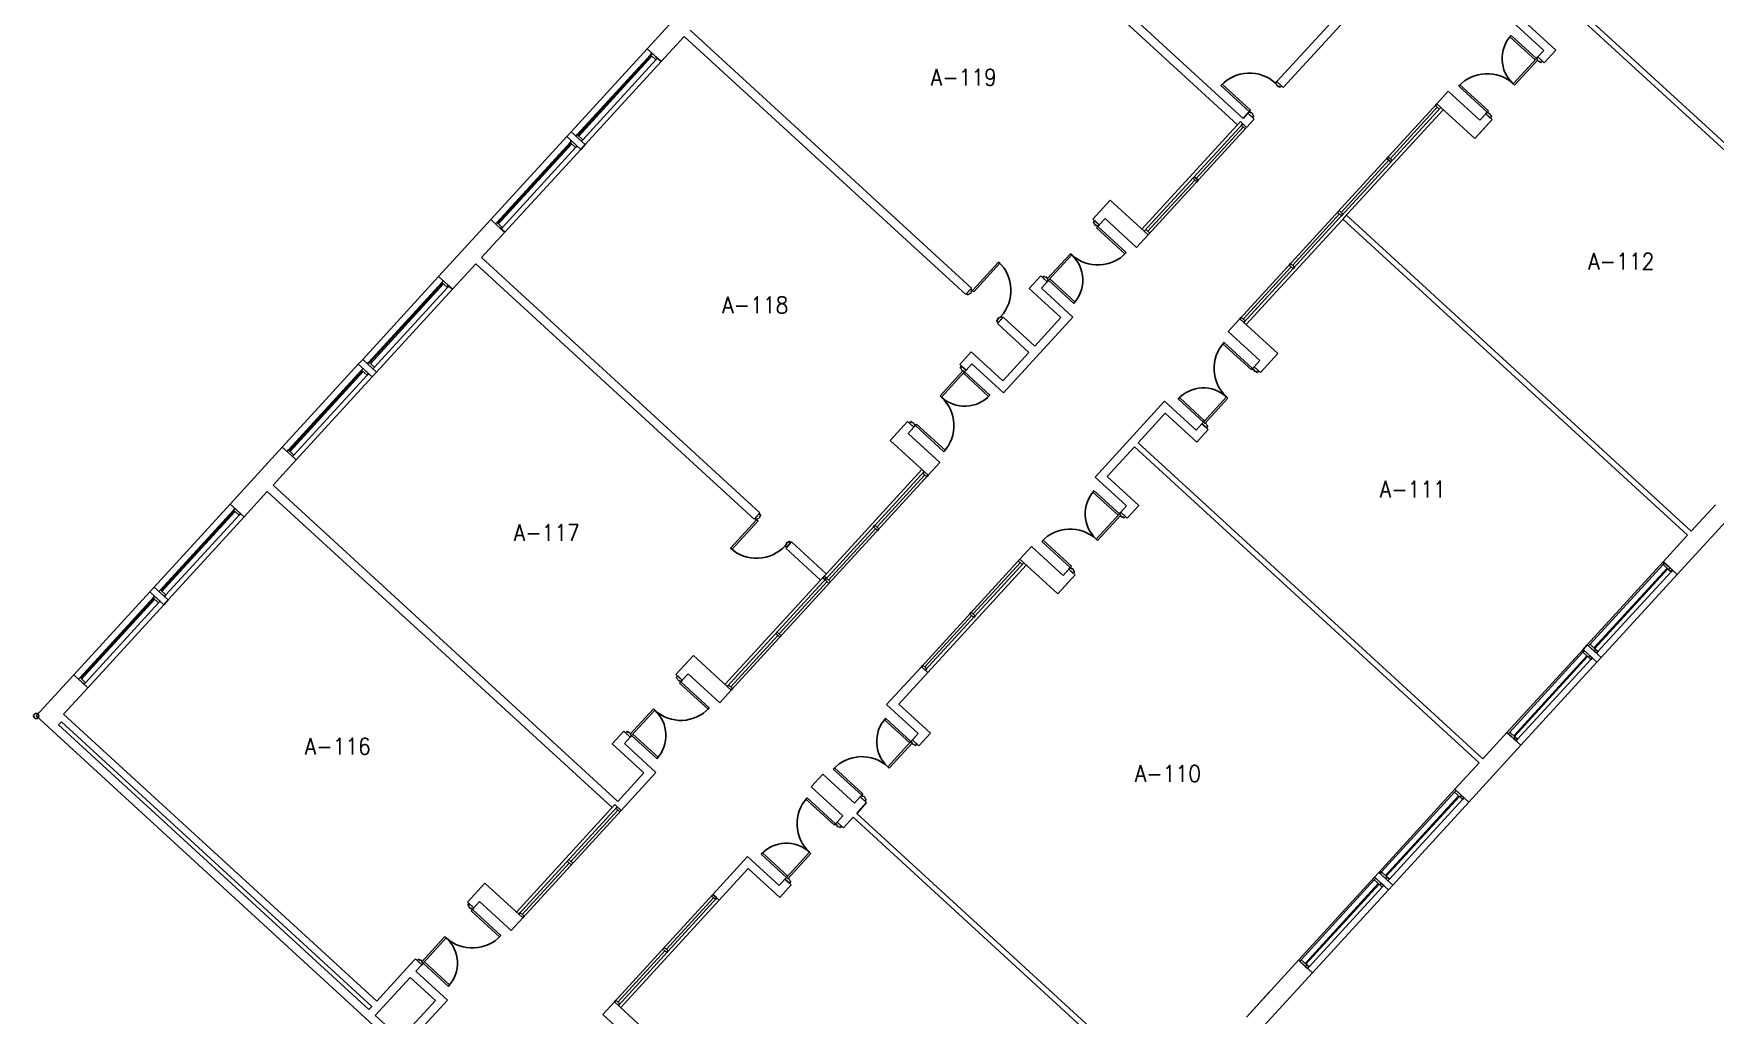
# Model space of a CAD drawing. Header units: inches. Extents: x -2 to 15026, y -1056 to 7065.
# Drawn here: x -2 to 1567, y -279 to 636 of the extents above; entities that cross this region are included whole.
import ezdxf
from ezdxf.enums import TextEntityAlignment as Align

# ---------------------------------------------------------------- set-up
doc = ezdxf.new("R2010")
doc.units = ezdxf.units.IN
doc.header["$LTSCALE"] = 48
doc.header["$MEASUREMENT"] = 0
doc.layers.get('0').update_dxf_attribs({"linetype": 'CONTINUOUS'})
for name, color, linetype in [('A-DOOR', 5, 'CONTINUOUS'), ('A-GLAZ', 1, 'CONTINUOUS'), ('A-GLAZ-DETL', 5, 'CONTINUOUS'), ('A-WALL', 7, 'CONTINUOUS'), ('A-WALL-SILL', 3, 'CONTINUOUS'), ('SP-RMNO', 7, 'CONTINUOUS'), ('SP-ROOM', 7, 'CONTINUOUS')]:
    doc.layers.add(name, color=color, linetype=linetype)
doc.layers.add('REF-POINT', color=1, linetype='CONTINUOUS', plot=False)
doc.styles.add('ROMANS', font='ROMANS', dxfattribs={"width": 0.78})

# ---------------------------------------------------------------- blocks, each defined once
blk = doc.blocks.new('FMGRM1')
at = {"style": 'ROMANS', "width": 0.9}
for tag, p in [('DATA1', (0, -0.284)), ('DATA2', (0, -0.443)), ('DATA3', (0, -0.602)), ('DATA4', (0, -0.762)), ('DATA5', (0, -0.921))]:
    blk.add_attdef(tag, text='', height=0.117, dxfattribs=at).set_placement(p, align=Align.CENTER)
at = {"layer": 'SP-RMNO', "style": 'ROMANS', "width": 0.9}
blk.add_attdef('RMNUMB', text='', height=0.16, dxfattribs=at).set_placement((0, 0), align=Align.MIDDLE)

msp = doc.modelspace()

# ---------------------------------------------------------------- linework, layer by layer
at = {"layer": 'A-DOOR', "linetype": 'Continuous'}
for p, q in [((1376.5, 634.8), (1375.3, 633.5)), ((1375.3, 633.5), (1398.9, 611.9)), ((1400.1, 613.2), (1376.5, 634.8)), ((1400.1, 613.2), (1378.5, 589.6)), ((1398.9, 611.9), (1400.1, 613.2)), ((1400.1, 613.2), (1401.5, 614.7)), ((1401.4, 612), (1400.1, 613.2)), ((1401.5, 611.9), (1400.1, 613.2)), ((1401.5, 614.7), (1405.7, 610.8)), ((1379.8, 588.4), (1401.4, 612)), ((1401.1, 611.4), (1401.5, 611.9)), ((1402.5, 610.2), (1401.1, 611.4)), ((1402.9, 610.6), (1402.5, 610.2)), ((1404.4, 609.3), (1402.9, 610.6)), ((1405.7, 610.8), (1404.4, 609.3)), ((1105.7, 588), (1106.9, 589.2)), ((1132.3, 563.6), (1105.7, 588)), ((1106.9, 589.2), (1133.4, 564.9)), ((1156.6, 590.2), (1157.9, 591.7)), ((1158, 588.9), (1156.6, 590.2)), ((1157.6, 588.4), (1158, 588.9)), ((1159, 587.1), (1157.6, 588.4)), ((1157.9, 591.7), (1162.2, 587.8)), ((1159.4, 587.6), (1159, 587.1)), ((1160.8, 586.3), (1159.4, 587.6)), ((1162.2, 587.8), (1160.8, 586.3)), ((1328.8, 588.7), (1327.6, 587.4)), ((1327.6, 587.4), (1354.2, 563.1)), ((1355.4, 564.4), (1328.8, 588.7)), ((1378.5, 589.6), (1379.8, 588.4)), ((1132.3, 563.6), (1130.9, 562.2)), ((1130.9, 562.2), (1135.1, 558.3)), ((1133.4, 564.9), (1132.3, 563.6)), ((1133.7, 562.3), (1132.3, 563.6)), ((1134.1, 562.8), (1133.7, 562.3)), ((1135.5, 561.5), (1134.1, 562.8)), ((1135.1, 561.1), (1135.5, 561.5)), ((1136.5, 559.8), (1135.1, 561.1)), ((1135.1, 558.3), (1136.5, 559.8)), ((1354.2, 563.1), (1352.8, 561.6)), ((1352.8, 561.6), (1357.1, 557.7)), ((1354.2, 563.1), (1355.4, 564.4)), ((1355.6, 561.8), (1354.2, 563.1)), ((1356, 562.2), (1355.6, 561.8)), ((1357.4, 560.9), (1356, 562.2)), ((1357, 560.5), (1357.4, 560.9)), ((1358.4, 559.2), (1357, 560.5)), ((1357.1, 557.7), (1358.4, 559.2)), ((987.9, 462), (986.5, 460.5)), ((986.5, 460.5), (988, 459.2)), ((988, 459.2), (987.5, 458.7)), ((987.5, 458.7), (988.9, 457.4)), ((992.1, 458.1), (987.9, 462)), ((988.9, 457.4), (989.3, 457.9)), ((989.3, 457.9), (990.8, 456.6)), ((990.8, 456.6), (989.6, 455.3)), ((989.6, 455.3), (1016.1, 431)), ((990.8, 456.6), (992.1, 458.1)), ((1017.3, 432.3), (990.8, 456.6)), ((965.2, 431.2), (943.5, 407.6)), ((944.8, 406.5), (966.5, 430.1)), ((966.5, 430.1), (965.2, 431.2)), ((1016.1, 431), (1017.3, 432.3)), ((873.7, 396.9), (898, 423.4)), ((899.3, 422.3), (875, 395.7)), ((898, 423.4), (899.3, 422.3)), ((939.2, 408.9), (940.6, 410.3)), ((943.5, 405), (939.2, 408.9)), ((940.6, 410.3), (942, 409)), ((942, 409), (942.4, 409.5)), ((942.4, 409.5), (943.8, 408.2)), ((943.8, 408.2), (943.4, 407.8)), ((872.2, 398.3), (868.3, 394)), ((868.3, 394), (869.8, 392.7)), ((869.8, 392.7), (871.1, 394.1)), ((871.1, 394.1), (871.6, 393.7)), ((871.6, 393.7), (872.8, 395.1)), ((873.7, 396.9), (872.2, 398.3)), ((872.4, 395.5), (873.7, 396.9)), ((872.8, 395.1), (872.4, 395.5)), ((875, 395.7), (873.7, 396.9)), ((943.4, 407.8), (944.8, 406.5)), ((943.5, 407.6), (944.8, 406.5)), ((944.8, 406.5), (943.5, 405)), ((946, 407.8), (944.8, 406.5)), ((944.8, 406.5), (968.4, 384.8)), ((969.6, 386.1), (946, 407.8)), ((968.4, 384.8), (969.6, 386.1)), ((896.3, 368.3), (897.6, 369.8)), ((897.8, 367), (896.3, 368.3)), ((897.2, 370.2), (898.5, 371.6)), ((897.6, 369.8), (897.2, 370.2)), ((901.7, 371.2), (897.8, 367)), ((898.5, 371.6), (898.9, 371.2)), ((898.9, 371.2), (900.2, 372.6)), ((900.2, 372.6), (901.7, 371.2)), ((1107.6, 347.2), (1108.7, 348.5)), ((1134.1, 322.9), (1107.6, 347.2)), ((1108.7, 348.5), (1135.3, 324.2)), ((843.6, 298.5), (865.2, 322.1)), ((866.5, 320.9), (844.8, 297.4)), ((863.6, 326.3), (862.2, 324.8)), ((862.2, 324.8), (863.7, 323.5)), ((863.7, 323.5), (863.2, 323.1)), ((863.2, 323.1), (864.6, 321.8)), ((867.8, 322.4), (863.6, 326.3)), ((864.6, 321.8), (865, 322.3)), ((865, 322.3), (866.5, 320.9)), ((865.2, 322.1), (866.5, 320.9)), ((865.3, 319.7), (866.5, 320.9)), ((888.9, 298), (865.3, 319.7)), ((866.5, 320.9), (867.8, 322.4)), ((866.5, 320.9), (890.1, 299.3)), ((1135.3, 324.2), (1134.1, 322.9)), ((1135.3, 324.2), (1136.6, 325.7)), ((1136.7, 322.9), (1135.3, 324.2)), ((1136.3, 322.4), (1136.7, 322.9)), ((1137.7, 321.1), (1136.3, 322.4)), ((1136.6, 325.7), (1140.9, 321.8)), ((1138.1, 321.6), (1137.7, 321.1)), ((1139.5, 320.3), (1138.1, 321.6)), ((1140.9, 321.8), (1139.5, 320.3)), ((844.8, 297.4), (843.6, 298.5)), ((890.1, 299.3), (888.9, 298)), ((1065.7, 295.7), (1066.9, 297)), ((1089.3, 274), (1065.7, 295.7)), ((1066.9, 297), (1090.5, 275.3)), ((1089.3, 274), (1111, 297.6)), ((1112.2, 296.5), (1090.6, 272.9)), ((1111, 297.6), (1112.2, 296.5)), ((814.9, 273.2), (816.3, 274.7)), ((819.2, 269.3), (814.9, 273.2)), ((816.3, 274.7), (817.7, 273.4)), ((817.7, 273.4), (818.1, 273.8)), ((818.1, 273.8), (819.5, 272.6)), ((819.5, 272.6), (819.1, 272.1)), ((819.1, 272.1), (820.5, 270.8)), ((820.5, 270.8), (819.2, 269.3)), ((820.5, 270.8), (821.7, 272.1)), ((847.1, 246.5), (820.5, 270.8)), ((821.7, 272.1), (848.3, 247.8)), ((1089.3, 274), (1088, 272.6)), ((1088, 272.6), (1092.2, 268.7)), ((1090.5, 275.3), (1089.3, 274)), ((1090.6, 272.9), (1089.3, 274)), ((1090.8, 272.7), (1089.3, 274)), ((1091.2, 273.2), (1090.8, 272.7)), ((1092.6, 271.9), (1091.2, 273.2)), ((1092.1, 271.5), (1092.6, 271.9)), ((1093.6, 270.2), (1092.1, 271.5)), ((1092.2, 268.7), (1093.6, 270.2)), ((848.3, 247.8), (847.1, 246.5)), ((987.4, 210.1), (986.2, 208.9)), ((986.2, 208.9), (1009.8, 187.2)), ((1011, 188.5), (987.4, 210.1)), ((670.9, 184.5), (674.8, 188.7)), ((674.8, 188.7), (676.2, 187.4)), ((1011, 188.5), (989.4, 164.9)), ((1009.8, 187.2), (1011, 188.5)), ((1011, 188.5), (1012.3, 190)), ((1012.3, 187.3), (1011, 188.5)), ((1012.4, 187.2), (1011, 188.5)), ((1012.3, 190), (1016.6, 186.1)), ((672.4, 183.1), (648, 156.6)), ((649.3, 155.4), (673.7, 181.9)), ((672.4, 183.1), (670.9, 184.5)), ((673.7, 184.6), (672.4, 183.1)), ((673.7, 181.9), (672.4, 183.1)), ((674.1, 184.1), (673.7, 184.6)), ((675.4, 185.5), (674.1, 184.1)), ((676.2, 187.4), (674.9, 185.9)), ((674.9, 185.9), (675.4, 185.5)), ((990.6, 163.8), (1012.3, 187.3)), ((1012, 186.8), (1012.4, 187.2)), ((1013.4, 185.5), (1012, 186.8)), ((1013.8, 186), (1013.4, 185.5)), ((1015.2, 184.6), (1013.8, 186)), ((1016.6, 186.1), (1015.2, 184.6)), ((700.2, 160.2), (698.9, 158.8)), ((698.9, 158.8), (700.4, 157.5)), ((701, 162), (699.8, 160.7)), ((699.8, 160.7), (700.2, 160.2)), ((700.4, 157.5), (704.3, 161.7)), ((701.5, 161.6), (701, 162)), ((702.8, 163), (701.5, 161.6)), ((704.3, 161.7), (702.8, 163)), ((939.7, 164), (938.5, 162.7)), ((938.5, 162.7), (965, 138.4)), ((966.2, 139.7), (939.7, 164)), ((989.4, 164.9), (990.6, 163.8)), ((648, 156.6), (649.3, 155.4)), ((965, 138.4), (963.7, 136.9)), ((963.7, 136.9), (967.9, 133)), ((965, 138.4), (966.2, 139.7)), ((966.5, 137.1), (965, 138.4)), ((966.9, 137.5), (966.5, 137.1)), ((968.3, 136.3), (966.9, 137.5)), ((967.8, 135.8), (968.3, 136.3)), ((969.3, 134.5), (967.8, 135.8)), ((967.9, 133), (969.3, 134.5)), ((598.7, 37.3), (597.4, 35.8)), ((597.4, 35.8), (598.8, 34.5)), ((598.8, 34.5), (598.4, 34)), ((598.4, 34), (599.8, 32.8)), ((603, 33.4), (598.7, 37.3)), ((599.8, 32.8), (600.2, 33.2)), ((600.2, 33.2), (601.6, 31.9)), ((601.6, 31.9), (600.5, 30.6)), ((601.6, 31.9), (603, 33.4)), ((628.2, 7.6), (601.6, 31.9)), ((600.5, 30.6), (627, 6.3)), ((576, 6.6), (554.4, -17)), ((555.7, -18.2), (577.3, 5.4)), ((577.3, 5.4), (576, 6.6)), ((627, 6.3), (628.2, 7.6)), ((550.1, -15.8), (551.5, -14.3)), ((551.5, -14.3), (552.9, -15.6)), ((552.9, -15.6), (553.3, -15.2)), ((553.3, -15.2), (554.7, -16.4)), ((792.8, -2.2), (791.6, -3.5)), ((791.6, -3.5), (815.2, -25.1)), ((816.4, -23.8), (792.8, -2.2)), ((554.3, -19.7), (550.1, -15.8)), ((554.7, -16.4), (554.3, -16.9)), ((554.3, -16.9), (555.7, -18.2)), ((555.7, -18.2), (554.3, -19.7)), ((554.4, -17), (555.7, -18.2)), ((556.9, -16.9), (555.7, -18.2)), ((555.7, -18.2), (579.3, -39.8)), ((580.5, -38.5), (556.9, -16.9)), ((816.4, -23.8), (794.8, -47.4)), ((796.1, -48.6), (817.7, -25)), ((815.2, -25.1), (816.4, -23.8)), ((816.4, -23.8), (817.8, -22.3)), ((817.7, -25), (816.4, -23.8)), ((817.8, -25.1), (816.4, -23.8)), ((817.4, -25.6), (817.8, -25.1)), ((818.8, -26.8), (817.4, -25.6)), ((817.8, -22.3), (822, -26.2)), ((819.2, -26.4), (818.8, -26.8)), ((820.6, -27.7), (819.2, -26.4)), ((822, -26.2), (820.6, -27.7)), ((579.3, -39.8), (580.5, -38.5)), ((745.1, -48.3), (743.9, -49.6)), ((743.9, -49.6), (770.5, -73.9)), ((771.6, -72.7), (745.1, -48.3)), ((794.8, -47.4), (796.1, -48.6)), ((718.4, -77.5), (719.6, -76.2)), ((745, -101.8), (718.4, -77.5)), ((719.6, -76.2), (746.1, -100.5)), ((770.5, -73.9), (769.1, -75.4)), ((769.1, -75.4), (773.4, -79.3)), ((770.5, -73.9), (771.6, -72.7)), ((771.9, -75.3), (770.5, -73.9)), ((772.3, -74.8), (771.9, -75.3)), ((773.7, -76.1), (772.3, -74.8)), ((773.3, -76.5), (773.7, -76.1)), ((774.7, -77.8), (773.3, -76.5)), ((773.4, -79.3), (774.7, -77.8)), ((746.1, -100.5), (745, -101.8)), ((746.1, -100.5), (747.5, -99)), ((747.6, -101.8), (746.1, -100.5)), ((747.1, -102.3), (747.6, -101.8)), ((748.5, -103.5), (747.1, -102.3)), ((747.5, -99), (751.7, -102.9)), ((749, -103.1), (748.5, -103.5)), ((750.4, -104.4), (749, -103.1)), ((751.7, -102.9), (750.4, -104.4)), ((676.6, -129), (677.8, -127.7)), ((700.2, -150.6), (676.6, -129)), ((677.8, -127.7), (701.4, -149.3)), ((700.2, -150.6), (721.8, -127)), ((723.1, -128.2), (701.5, -151.8)), ((721.8, -127), (723.1, -128.2)), ((700.2, -150.6), (698.8, -152.1)), ((698.8, -152.1), (703.1, -156)), ((701.4, -149.3), (700.2, -150.6)), ((701.5, -151.8), (700.2, -150.6)), ((701.6, -151.9), (700.2, -150.6)), ((702, -151.5), (701.6, -151.9)), ((703.4, -152.7), (702, -151.5)), ((703, -153.2), (703.4, -152.7)), ((704.4, -154.5), (703, -153.2)), ((703.1, -156), (704.4, -154.5)), ((404.2, -175), (402.8, -176.5)), ((402.8, -176.5), (404.3, -177.8)), ((404.3, -177.8), (403.8, -178.3)), ((403.8, -178.3), (405.2, -179.6)), ((408.4, -178.9), (404.2, -175)), ((405.2, -179.6), (405.6, -179.1)), ((405.6, -179.1), (407.1, -180.4)), ((407.1, -180.4), (405.9, -181.7)), ((405.9, -181.7), (432.4, -206)), ((407.1, -180.4), (408.4, -178.9)), ((433.6, -204.7), (407.1, -180.4)), ((381.5, -205.8), (359.8, -229.4)), ((361.1, -230.5), (382.7, -207)), ((382.7, -207), (381.5, -205.8)), ((432.4, -206), (433.6, -204.7)), ((355.5, -228.1), (356.9, -226.7)), ((359.8, -232), (355.5, -228.1)), ((356.9, -226.7), (358.3, -228)), ((358.3, -228), (358.7, -227.5)), ((358.7, -227.5), (360.1, -228.8)), ((360.1, -228.8), (359.7, -229.2)), ((359.7, -229.2), (361.1, -230.5)), ((359.8, -229.4), (361.1, -230.5)), ((361.1, -230.5), (359.8, -232)), ((362.3, -229.3), (361.1, -230.5)), ((361.1, -230.5), (384.7, -252.2)), ((385.9, -250.9), (362.3, -229.3)), ((384.7, -252.2), (385.9, -250.9))]:
    msp.add_line(p, q, dxfattribs=at)
for centre, radius, start, end in [((1400.1, 613.2), 32, 137.5, 227.5), ((1354.2, 563.1), 36, 47.5, 137.5), ((990.8, 456.6), 36, 227.5, 317.5), ((944.8, 406.5), 32, 317.5, 47.5), ((1135.3, 324.2), 36, 137.5, 227.5), ((866.5, 320.9), 32, 227.5, 317.5), ((1089.3, 274), 32, 47.5, 137.5), ((820.5, 270.8), 36, 317.5, 47.5), ((1011, 188.5), 32, 137.5, 227.5), ((965, 138.4), 36, 47.5, 137.5), ((601.6, 31.9), 36, 227.5, 317.5), ((555.7, -18.2), 32, 317.5, 47.5), ((816.4, -23.8), 32, 137.5, 227.5), ((770.5, -73.9), 36, 47.5, 137.5), ((746.1, -100.5), 36, 137.5, 227.5), ((700.2, -150.6), 32, 47.5, 137.5), ((407.1, -180.4), 36, 227.5, 317.5), ((361.1, -230.5), 32, 317.5, 47.5)]:
    msp.add_arc(centre, radius, start, end, dxfattribs=at)
for centre, major_axis, start_param, end_param in [((1132.3, 563.6), (25.5, 25.5), 0.043633, 1.61443), ((873.7, 396.9), (-25.5, 25.5), 3.185226, 4.756022), ((672.4, 183.1), (-25.5, 25.5), 1.614429, 3.185226)]:
    msp.add_ellipse(centre, major_axis=major_axis, ratio=1, start_param=start_param, end_param=end_param, dxfattribs=at)
at = {"layer": 'A-GLAZ', "linetype": 'Continuous'}
for p, q in [((505, 542.3), (573.3, 616.7)), ((574, 616.1), (505.8, 541.6)), ((574.7, 615.4), (506.5, 540.9)), ((510.2, 537.5), (578.4, 612)), ((1218.2, 466.5), (1310.8, 567.5)), ((1307.6, 567.8), (1263.7, 519.8)), ((1126, 552.4), (1034.1, 452.1)), ((430, 460.4), (498.3, 534.9)), ((499, 534.2), (430.8, 459.8)), ((1082.6, 501.3), (1126.5, 549.2)), ((499.8, 533.5), (431.5, 459.1)), ((435.2, 455.7), (503.4, 530.2)), ((1262.3, 518.4), (1217.8, 469.7)), ((1037.3, 451.9), (1081.3, 499.8)), ((1127, 367), (1219.6, 468)), ((1216.4, 468.2), (1172.5, 420.3)), ((1171.1, 418.8), (1126.5, 370.2)), ((310.5, 329.9), (378.7, 404.4)), ((379.4, 403.7), (311.2, 329.3)), ((380.2, 403), (311.9, 328.6)), ((315.6, 325.2), (383.9, 399.7)), ((235.5, 248.1), (303.7, 322.6)), ((304.4, 321.9), (236.2, 247.4)), ((305.2, 321.2), (237, 246.7)), ((240.6, 243.4), (308.9, 317.8)), ((828.8, 228), (736.2, 127)), ((784.7, 176.2), (829.3, 224.8)), ((115.9, 117.6), (184.1, 192.1)), ((184.9, 191.4), (116.6, 116.9)), ((185.6, 190.7), (117.4, 116.2)), ((121.1, 112.9), (189.3, 187.3)), ((739.4, 126.8), (783.3, 174.7)), ((829.8, 42.6), (921.7, 142.9)), ((918.5, 143.1), (874.6, 95.2)), ((1450.2, 66.9), (1518.4, 141.3)), ((737.6, 128.5), (645, 27.5)), ((1522.1, 137.9), (1453.8, 63.5)), ((1522.8, 137.3), (1454.6, 62.8)), ((1457.5, 60.1), (1525.8, 134.6)), ((40.9, 35.8), (109.1, 110.2)), ((693.5, 76.6), (738.1, 125.3)), ((109.9, 109.5), (41.6, 35.1)), ((110.6, 108.9), (42.4, 34.4)), ((46.1, 31), (114.3, 105.5)), ((873.2, 93.7), (829.3, 45.8)), ((648.2, 27.2), (692.1, 75.2)), ((1375.2, -15), (1443.4, 59.5)), ((1447.1, 56.1), (1378.9, -18.4)), ((1447.8, 55.4), (1379.6, -19)), ((1382.5, -21.7), (1450.8, 52.7)), ((1255.6, -145.5), (1323.8, -71)), ((1327.5, -74.4), (1259.3, -148.9)), ((1328.2, -75.1), (1260, -149.5)), ((1263, -152.2), (1331.2, -77.8)), ((542.3, -84.6), (450.4, -184.9)), ((498.9, -135.7), (542.8, -87.8)), ((453.6, -185.1), (497.5, -137.2)), ((1180.6, -227.3), (1248.8, -152.9)), ((1252.5, -156.2), (1184.3, -230.7)), ((1253.3, -156.9), (1185, -231.4)), ((543.3, -270), (635.2, -169.7)), ((632, -169.5), (588.1, -217.4)), ((1188, -234.1), (1256.2, -159.6)), ((586.8, -218.9), (542.8, -266.8))]:
    msp.add_line(p, q, dxfattribs=at)
at = {"layer": 'A-GLAZ-DETL', "linetype": 'Continuous'}
for p, q in [((573.3, 616.7), (574.6, 618.2)), ((578.4, 612), (573.3, 616.7)), ((574.6, 618.2), (579.8, 613.5)), ((579.8, 613.5), (578.4, 612)), ((498.3, 534.9), (499.6, 536.4)), ((503.4, 530.2), (498.3, 534.9)), ((499.6, 536.4), (504.8, 531.6)), ((503.7, 540.8), (505, 542.3)), ((508.8, 536.1), (503.7, 540.8)), ((505, 542.3), (510.2, 537.5)), ((510.2, 537.5), (508.8, 536.1)), ((504.8, 531.6), (503.4, 530.2)), ((428.7, 459), (430, 460.4)), ((433.9, 454.2), (428.7, 459)), ((430, 460.4), (435.2, 455.7)), ((435.2, 455.7), (433.9, 454.2)), ((378.7, 404.4), (380.1, 405.9)), ((383.9, 399.7), (378.7, 404.4)), ((380.1, 405.9), (385.2, 401.1)), ((385.2, 401.1), (383.9, 399.7)), ((309.1, 328.5), (310.5, 329.9)), ((310.5, 329.9), (315.6, 325.2)), ((303.7, 322.6), (305.1, 324)), ((308.9, 317.8), (303.7, 322.6)), ((305.1, 324), (310.2, 319.3)), ((310.2, 319.3), (308.9, 317.8)), ((314.3, 323.7), (309.1, 328.5)), ((315.6, 325.2), (314.3, 323.7)), ((234.1, 246.6), (235.5, 248.1)), ((239.3, 241.9), (234.1, 246.6)), ((235.5, 248.1), (240.6, 243.4)), ((240.6, 243.4), (239.3, 241.9)), ((184.1, 192.1), (185.5, 193.5)), ((189.3, 187.3), (184.1, 192.1)), ((185.5, 193.5), (190.6, 188.8)), ((190.6, 188.8), (189.3, 187.3)), ((1519.7, 142.8), (1518.4, 141.3)), ((1518.4, 141.3), (1523.5, 136.6)), ((1524.9, 138.1), (1519.7, 142.8)), ((734, 129), (736.2, 127)), ((735.3, 130.5), (737.6, 128.5)), ((1523.5, 136.6), (1524.9, 138.1)), ((1523.5, 136.6), (1524.9, 138.1)), ((1525.8, 134.6), (1523.5, 136.6)), ((1524.9, 138.1), (1527.1, 136)), ((1527.1, 136), (1525.8, 134.6)), ((109.1, 110.2), (110.5, 111.7)), ((114.3, 105.5), (109.1, 110.2)), ((110.5, 111.7), (115.7, 107)), ((114.5, 116.1), (115.9, 117.6)), ((119.7, 111.4), (114.5, 116.1)), ((115.9, 117.6), (121.1, 112.9)), ((121.1, 112.9), (119.7, 111.4)), ((115.7, 107), (114.3, 105.5)), ((1450.2, 66.9), (1448.8, 65.4)), ((1448.8, 65.4), (1454, 60.7)), ((1455.3, 62.1), (1450.2, 66.9)), ((1444.7, 61), (1443.4, 59.5)), ((1443.4, 59.5), (1448.6, 54.8)), ((1448.6, 54.8), (1449.9, 56.2)), ((1448.6, 54.8), (1449.9, 56.2)), ((1450.8, 52.7), (1448.6, 54.8)), ((1449.9, 56.2), (1452.1, 54.2)), ((1452.1, 54.2), (1450.8, 52.7)), ((1454, 60.7), (1455.3, 62.1)), ((1454, 60.7), (1455.3, 62.1)), ((1456.2, 58.6), (1454, 60.7)), ((1455.3, 62.1), (1457.5, 60.1)), ((1457.5, 60.1), (1456.2, 58.6)), ((39.6, 34.3), (40.9, 35.8)), ((40.9, 35.8), (46.1, 31)), ((46.1, 31), (44.7, 29.6)), ((1375.2, -15), (1373.8, -16.5)), ((1375.2, -15), (1373.8, -16.5)), ((1380.3, -19.7), (1375.2, -15)), ((1380.3, -19.7), (1375.2, -15)), ((1373.8, -16.5), (1379, -21.2)), ((1373.8, -16.5), (1379, -21.2)), ((1379, -21.2), (1380.3, -19.7)), ((1379, -21.2), (1380.3, -19.7)), ((1379, -21.2), (1380.3, -19.7)), ((1379, -21.2), (1380.3, -19.7)), ((1381.2, -23.2), (1379, -21.2)), ((1381.2, -23.2), (1379, -21.2)), ((1380.3, -19.7), (1382.5, -21.7)), ((1380.3, -19.7), (1382.5, -21.7)), ((1382.5, -21.7), (1381.2, -23.2)), ((1382.5, -21.7), (1381.2, -23.2)), ((1325.2, -69.5), (1323.8, -71)), ((1323.8, -71), (1329, -75.7)), ((1330.3, -74.3), (1325.2, -69.5)), ((1329, -75.7), (1330.3, -74.3)), ((1329, -75.7), (1330.3, -74.3)), ((1331.2, -77.8), (1329, -75.7)), ((1330.3, -74.3), (1332.5, -76.3)), ((1332.5, -76.3), (1331.2, -77.8)), ((542.3, -84.6), (541, -86.1)), ((541, -86.1), (544.7, -89.5)), ((546, -88), (542.3, -84.6)), ((544.7, -89.5), (546, -88)), ((497.1, -134), (495.7, -135.5)), ((495.7, -135.5), (499.4, -138.9)), ((500.7, -137.4), (497.1, -134)), ((499.4, -138.9), (500.7, -137.4)), ((1250.2, -151.4), (1248.8, -152.9)), ((1248.8, -152.9), (1254, -157.6)), ((1255.3, -156.1), (1250.2, -151.4)), ((1254, -157.6), (1255.3, -156.1)), ((1254, -157.6), (1255.3, -156.1)), ((1255.6, -145.5), (1254.2, -147)), ((1254.2, -147), (1259.4, -151.7)), ((1255.3, -156.1), (1257.6, -158.1)), ((1260.7, -150.2), (1255.6, -145.5)), ((1259.4, -151.7), (1260.7, -150.2)), ((1259.4, -151.7), (1260.7, -150.2)), ((1261.6, -153.7), (1259.4, -151.7)), ((1260.7, -150.2), (1263, -152.2)), ((1263, -152.2), (1261.6, -153.7)), ((631.5, -166.4), (630.2, -167.8)), ((630.2, -167.8), (633.9, -171.2)), ((635.2, -169.7), (631.5, -166.4)), ((633.9, -171.2), (635.2, -169.7)), ((1256.2, -159.6), (1254, -157.6)), ((1257.6, -158.1), (1256.2, -159.6)), ((451.8, -183.4), (450.4, -184.9)), ((450.4, -184.9), (454.1, -188.3)), ((455.5, -186.8), (451.8, -183.4)), ((454.1, -188.3), (455.5, -186.8)), ((586.3, -215.8), (584.9, -217.2)), ((584.9, -217.2), (588.6, -220.6)), ((589.9, -219.1), (586.3, -215.8)), ((588.6, -220.6), (589.9, -219.1)), ((1180.6, -227.3), (1179.2, -228.8)), ((1180.6, -227.3), (1179.2, -228.8)), ((1179.2, -228.8), (1184.4, -233.5)), ((1179.2, -228.8), (1184.4, -233.5)), ((1185.8, -232), (1180.6, -227.3)), ((1185.8, -232), (1180.6, -227.3)), ((1184.4, -233.5), (1185.8, -232)), ((1184.4, -233.5), (1185.8, -232)), ((1184.4, -233.5), (1185.8, -232)), ((1184.4, -233.5), (1185.8, -232)), ((1186.6, -235.6), (1184.4, -233.5)), ((1186.6, -235.6), (1184.4, -233.5)), ((1185.8, -232), (1188, -234.1)), ((1185.8, -232), (1188, -234.1)), ((1188, -234.1), (1186.6, -235.6)), ((1188, -234.1), (1186.6, -235.6)), ((541, -265.2), (539.6, -266.6)), ((539.6, -266.6), (543.3, -270)), ((544.7, -268.5), (541, -265.2)), ((543.3, -270), (544.7, -268.5))]:
    msp.add_line(p, q, dxfattribs=at)
for points in [[(1307.1, 570.9), (1305.8, 569.4), (1309.5, 566.1), (1310.8, 567.5)], [(1128.4, 547.5), (1129.7, 549), (1126, 552.4), (1124.7, 550.9)], [(1261.9, 521.5), (1260.5, 520), (1264.2, 516.7), (1265.5, 518.1)], [(1083.1, 498.1), (1084.4, 499.6), (1080.8, 503), (1079.4, 501.5)], [(1215.9, 471.4), (1214.6, 469.9), (1218.2, 466.5), (1219.6, 468)], [(1215.9, 471.4), (1214.6, 469.9), (1218.2, 466.5), (1219.6, 468)], [(1037.8, 448.7), (1039.2, 450.2), (1035.5, 453.6), (1034.1, 452.1)], [(1170.6, 422), (1169.3, 420.5), (1173, 417.1), (1174.3, 418.6)], [(1124.7, 371.9), (1123.4, 370.4), (1127, 367), (1128.4, 368.5)], [(831.1, 223.1), (832.5, 224.6), (828.8, 228), (827.4, 226.5)], [(785.2, 173), (786.5, 174.5), (782.8, 177.9), (781.5, 176.4)], [(918, 146.2), (916.6, 144.8), (920.3, 141.4), (921.7, 142.9)], [(739.9, 123.6), (741.2, 125.1), (737.6, 128.5), (736.2, 127)], [(739.9, 123.6), (741.2, 125.1), (737.6, 128.5), (736.2, 127)], [(872.7, 96.8), (871.4, 95.4), (875, 92), (876.4, 93.5)], [(694, 73.5), (695.3, 74.9), (691.6, 78.3), (690.3, 76.9)], [(827.4, 47.5), (826.1, 46), (829.8, 42.6), (831.1, 44.1)], [(648.7, 24.1), (650, 25.6), (646.4, 28.9), (645, 27.5)]]:
    msp.add_lwpolyline(points, close=True, dxfattribs=at)
at = {"layer": 'A-WALL', "linetype": 'Continuous'}
for p, q in [((1121.1, 551.5), (799.4, 846.3)), ((1157.9, 591.7), (1315.7, 763.8)), ((1318.9, 755.5), (1189.2, 613.9)), ((1126.5, 557.4), (964.2, 706.1)), ((570.2, 622.3), (618.8, 675.3)), ((1414, 675.7), (1735.7, 380.9)), ((1417.4, 679.4), (1739.1, 384.6)), ((1377.4, 647.6), (1406.9, 620.6)), ((1406.9, 620.6), (1377.4, 647.6)), ((1388.7, 648.1), (1418.2, 621.1)), ((1388.7, 648.1), (1418.2, 621.1)), ((583.2, 610.4), (604.8, 633.9)), ((867.6, 393.2), (604.8, 633.9)), ((873, 399.1), (610.2, 639.8)), ((576.1, 616.9), (570.2, 622.3)), ((578.3, 614.8), (583.2, 610.4)), ((1189.2, 613.9), (1163.8, 586.3)), ((1189.2, 613.9), (1163.8, 586.3)), ((1401.5, 614.7), (1406.9, 620.6)), ((1401.5, 614.7), (1406.9, 620.6)), ((1401.5, 614.7), (1407.4, 609.3)), ((1407.4, 609.3), (1401.5, 614.7)), ((1407.4, 609.3), (1418.2, 621.1)), ((1418.2, 621.1), (1407.4, 609.3)), ((1163.8, 586.3), (1157.9, 591.7)), ((1163.8, 586.3), (1157.9, 591.7)), ((1307.1, 570.9), (1317.9, 582.7)), ((1307.1, 570.9), (1317.9, 582.7)), ((1347.4, 555.7), (1317.9, 582.7)), ((1317.9, 582.7), (1347.4, 555.7)), ((1307.1, 570.9), (1214.6, 469.9)), ((1307.1, 570.9), (1342.5, 538.5)), ((1342.5, 538.5), (1307.1, 570.9)), ((1123.8, 554.4), (1129.7, 549)), ((1129.7, 549), (1123.8, 554.4)), ((1130.9, 562.2), (1126.5, 557.4)), ((1126.5, 557.4), (1130.9, 562.2)), ((1129.7, 549), (1136.8, 556.8)), ((1136.8, 556.8), (1129.7, 549)), ((1136.8, 556.8), (1130.9, 562.2)), ((1130.9, 562.2), (1136.8, 556.8)), ((1358.7, 556.2), (1342.5, 538.5)), ((1347.4, 555.7), (1352.8, 561.6)), ((1347.4, 555.7), (1352.8, 561.6)), ((1358.7, 556.2), (1350.6, 547.3)), ((1358.7, 556.2), (1352.8, 561.6)), ((1352.8, 561.6), (1358.7, 556.2)), ((495.2, 540.4), (499.3, 544.8)), ((508.2, 528.5), (495.2, 540.4)), ((499.3, 544.8), (512.3, 532.9)), ((1037.8, 448.7), (1129.7, 549)), ((1350.6, 547.3), (1342.5, 538.5)), ((512.3, 532.9), (508.2, 528.5)), ((1002.4, 481.2), (986.2, 463.5)), ((986.2, 463.5), (1002.4, 481.2)), ((1037.8, 448.7), (1002.4, 481.2)), ((1002.4, 481.2), (1037.8, 448.7)), ((1215.9, 471.4), (1123.4, 370.4)), ((375.6, 409.9), (424.3, 463)), ((424.3, 463), (430.2, 457.6)), ((432.4, 455.6), (437.3, 451.1)), ((986.2, 463.5), (992.1, 458.1)), ((992.1, 458.1), (986.2, 463.5)), ((997.5, 464), (992.1, 458.1)), ((997.5, 464), (992.1, 458.1)), ((997.5, 464), (1027, 437)), ((1027, 437), (997.5, 464)), ((1219.4, 463.4), (1541.2, 168.6)), ((1222.8, 467.1), (1544.6, 172.3)), ((415.6, 427.5), (437.3, 451.1)), ((1037.8, 448.7), (1027, 437)), ((1037.8, 448.7), (1027, 437)), ((675.4, 189.4), (415.6, 427.5)), ((381.5, 404.5), (375.6, 409.9)), ((388.6, 398), (410.2, 421.6)), ((670, 183.6), (410.2, 421.6)), ((937.6, 410.4), (926.8, 398.6)), ((926.8, 398.6), (937.6, 410.4)), ((943.5, 405), (937.6, 410.4)), ((937.6, 410.4), (943.5, 405)), ((383.7, 402.5), (388.6, 398)), ((867.6, 393.2), (873, 399.1)), ((956.3, 371.6), (926.8, 398.6)), ((956.3, 371.6), (926.8, 398.6)), ((943.5, 405), (938.1, 399.1)), ((943.5, 405), (938.1, 399.1)), ((967.6, 372.1), (938.1, 399.1)), ((938.1, 399.1), (967.6, 372.1)), ((897.1, 366.2), (902.5, 372.1)), ((926.5, 339.1), (897.1, 366.2)), ((902.5, 372.1), (931.9, 345)), ((967.6, 372.1), (902.7, 301.3)), ((967.6, 372.1), (902.7, 301.3)), ((956.3, 371.6), (931.9, 345)), ((931.9, 345), (956.3, 371.6)), ((1123.4, 370.4), (1112.5, 358.6)), ((1123.4, 370.4), (1112.5, 358.6)), ((1123.4, 370.4), (1158.7, 338)), ((1158.7, 338), (1123.4, 370.4)), ((1142, 331.6), (1112.5, 358.6)), ((1112.5, 358.6), (1142, 331.6)), ((300.6, 328.1), (304.7, 332.5)), ((304.7, 332.5), (317.7, 320.6)), ((861.9, 327.8), (872.7, 339.6)), ((861.9, 327.8), (872.7, 339.6)), ((902.2, 312.6), (872.7, 339.6)), ((872.7, 339.6), (902.2, 312.6)), ((902.2, 312.6), (926.5, 339.1)), ((926.5, 339.1), (902.2, 312.6)), ((1142, 331.6), (1136.6, 325.7)), ((1142, 331.6), (1136.6, 325.7)), ((1142.5, 320.3), (1158.7, 338)), ((1142.5, 320.3), (1158.7, 338)), ((313.6, 316.2), (300.6, 328.1)), ((313.6, 316.2), (317.7, 320.6)), ((867.8, 322.4), (861.9, 327.8)), ((867.8, 322.4), (861.9, 327.8)), ((867.8, 322.4), (873.2, 328.3)), ((873.2, 328.3), (867.8, 322.4)), ((902.7, 301.3), (873.2, 328.3)), ((902.7, 301.3), (873.2, 328.3)), ((1142.5, 320.3), (1136.6, 325.7)), ((1136.6, 325.7), (1142.5, 320.3)), ((1053.1, 293.7), (988.2, 222.9)), ((1053.1, 293.7), (988.2, 222.9)), ((1053.1, 293.7), (1082.6, 266.7)), ((1082.6, 266.7), (1053.1, 293.7)), ((797.1, 257), (813.3, 274.7)), ((797.1, 257), (813.3, 274.7)), ((813.3, 274.7), (819.2, 269.3)), ((813.3, 274.7), (819.2, 269.3)), ((813.8, 263.4), (819.2, 269.3)), ((819.2, 269.3), (813.8, 263.4)), ((1053.6, 282.4), (1028.3, 254.8)), ((1028.3, 254.8), (1053.6, 282.4)), ((1053.6, 282.4), (1083.1, 255.4)), ((1053.6, 282.4), (1083.1, 255.4)), ((1088, 272.6), (1082.6, 266.7)), ((1088, 272.6), (1082.6, 266.7)), ((1093.9, 267.2), (1083.1, 255.4)), ((1083.1, 255.4), (1093.9, 267.2)), ((1088, 272.6), (1093.9, 267.2)), ((1093.9, 267.2), (1088, 272.6)), ((832.5, 224.6), (797.1, 257)), ((832.5, 224.6), (797.1, 257)), ((813.8, 263.4), (843.3, 236.4)), ((813.8, 263.4), (843.3, 236.4)), ((1028.3, 254.8), (1350, -40.1)), ((181.1, 197.6), (229.7, 250.7)), ((221.1, 215.2), (242.7, 238.8)), ((229.7, 250.7), (235.6, 245.3)), ((234.1, 246.6), (242.7, 238.8)), ((832.5, 224.6), (843.3, 236.4)), ((843.3, 236.4), (832.5, 224.6)), ((999.5, 223.4), (1024.9, 251.1)), ((1024.9, 251.1), (999.5, 223.4)), ((1024.9, 251.1), (1346.6, -43.7)), ((739.9, 123.6), (832.5, 224.6)), ((988.2, 222.9), (1017.7, 195.9)), ((988.2, 222.9), (1017.7, 195.9)), ((999.5, 223.4), (1029, 196.4)), ((1029, 196.4), (999.5, 223.4)), ((194.1, 185.7), (215.7, 209.3)), ((537.4, -85.5), (215.7, 209.3)), ((542.8, -79.6), (221.1, 215.2)), ((187, 192.2), (181.1, 197.6)), ((181.1, 197.6), (194, 185.7)), ((670, 183.6), (675.4, 189.4)), ((1012.3, 190), (1017.7, 195.9)), ((1017.7, 195.9), (1012.3, 190)), ((1012.3, 190), (1018.2, 184.6)), ((1012.3, 190), (1018.2, 184.6)), ((1018.2, 184.6), (1029, 196.4)), ((1018.2, 184.6), (1029, 196.4)), ((1544.6, 172.3), (1567.2, 197)), ((1531.5, 132), (1580.2, 185.1)), ((699.5, 156.5), (704.9, 162.4)), ((737.4, 132.7), (704.9, 162.4)), ((918, 146.2), (928.8, 158)), ((918, 146.2), (928.8, 158)), ((958.3, 131), (928.8, 158)), ((928.8, 158), (958.3, 131)), ((1518.5, 143.9), (1541.2, 168.6)), ((732, 126.8), (699.5, 156.5)), ((918, 146.2), (826.1, 46)), ((918, 146.2), (953.4, 113.8)), ((953.4, 113.8), (918, 146.2)), ((1518.5, 143.9), (1523.4, 139.4)), ((1519.7, 142.8), (1531.5, 132)), ((969.6, 131.5), (953.4, 113.8)), ((969.6, 131.5), (953.4, 113.8)), ((958.3, 131), (963.7, 136.9)), ((958.3, 131), (963.7, 136.9)), ((969.6, 131.5), (963.7, 136.9)), ((963.7, 136.9), (969.6, 131.5)), ((106.1, 115.8), (110.1, 120.2)), ((119.1, 103.8), (106.1, 115.8)), ((110.1, 120.2), (123.1, 108.3)), ((648.7, 24.1), (741.2, 125.1)), ((123.1, 108.3), (119.1, 103.8)), ((1443.6, 62.1), (1447.6, 66.5)), ((1460.6, 54.6), (1447.6, 66.5)), ((613.3, 56.5), (597.1, 38.8)), ((613.3, 56.5), (597.1, 38.8)), ((648.7, 24.1), (613.3, 56.5)), ((648.7, 24.1), (613.3, 56.5)), ((1443.6, 62.1), (1456.5, 50.1)), ((1456.5, 50.1), (1460.6, 54.6)), ((0, 0), (35.1, 38.3)), ((35.1, 38.3), (41, 32.9)), ((44.7, 29.6), (39.6, 34.3)), ((597.1, 38.8), (603, 33.4)), ((597.1, 38.8), (603, 33.4)), ((608.4, 39.3), (603, 33.4)), ((603, 33.4), (608.4, 39.3)), ((608.4, 39.3), (637.9, 12.3)), ((608.4, 39.3), (637.9, 12.3)), ((793.7, 10.6), (826.1, 46)), ((793.7, 10.6), (826.1, 46)), ((805, 11.1), (832, 40.6)), ((832, 40.6), (805, 11.1)), ((826.1, 46), (832, 40.6)), ((826.1, 46), (832, 40.6)), ((25.6, 1.8), (48.1, 26.4)), ((43.2, 30.9), (48.1, 26.4)), ((648.7, 24.1), (637.9, 12.3)), ((637.9, 12.3), (648.7, 24.1)), ((326.1, -298.8), (0, 0)), ((317.8, -266), (25.6, 1.8)), ((793.7, 10.6), (823.2, -16.4)), ((823.2, -16.4), (793.7, 10.6)), ((805, 11.1), (834.5, -15.9)), ((805, 11.1), (834.5, -15.9)), ((23.6, -5.3), (20.9, -8.3)), ((310.6, -273.8), (20.9, -8.3)), ((313.3, -270.8), (23.6, -5.3)), ((548.4, -14.3), (537.6, -26.1)), ((548.4, -14.3), (537.6, -26.1)), ((554.3, -19.7), (548.4, -14.3)), ((554.3, -19.7), (548.4, -14.3)), ((1350, -40.1), (1372.6, -15.4)), ((1372.6, -15.4), (1377.5, -19.8)), ((567.1, -53.1), (537.6, -26.1)), ((537.6, -26.1), (567.1, -53.1)), ((554.3, -19.7), (548.9, -25.6)), ((548.9, -25.6), (554.3, -19.7)), ((578.4, -52.6), (548.9, -25.6)), ((578.4, -52.6), (548.9, -25.6)), ((817.8, -22.3), (823.2, -16.4)), ((817.8, -22.3), (823.2, -16.4)), ((817.8, -22.3), (823.7, -27.7)), ((823.7, -27.7), (817.8, -22.3)), ((823.7, -27.7), (834.5, -15.9)), ((834.5, -15.9), (823.7, -27.7)), ((1337, -80.4), (1385.6, -27.3)), ((1385.6, -27.3), (1379, -21.2)), ((1324, -68.4), (1346.6, -43.7)), ((542.8, -79.6), (567.1, -53.1)), ((567.1, -53.1), (542.8, -79.6)), ((578.4, -52.6), (546, -88)), ((546, -88), (578.4, -52.6)), ((734.2, -54.3), (723.4, -66.1)), ((734.2, -54.3), (723.4, -66.1)), ((734.2, -54.3), (763.7, -81.3)), ((763.7, -81.3), (734.2, -54.3)), ((752.9, -93.1), (723.4, -66.1)), ((723.4, -66.1), (752.9, -93.1)), ((763.7, -81.3), (769.1, -75.4)), ((769.1, -75.4), (763.7, -81.3)), ((769.1, -75.4), (775, -80.8)), ((775, -80.8), (769.1, -75.4)), ((1324, -68.4), (1328.9, -72.9)), ((1325.2, -69.5), (1337, -80.4)), ((454.1, -188.3), (546, -88)), ((546, -88), (540.1, -82.6)), ((540.1, -82.6), (546, -88)), ((752.9, -93.1), (747.5, -99)), ((752.9, -93.1), (747.5, -99)), ((765.9, -90.8), (775, -80.8)), ((765.9, -90.8), (775, -80.8)), ((765.9, -90.8), (769.6, -86.7)), ((765.9, -90.8), (1058.1, -358.6)), ((753.4, -104.4), (747.5, -99)), ((747.5, -99), (753.4, -104.4)), ((753.4, -104.4), (762.5, -94.5)), ((762.5, -94.5), (1054.7, -362.2)), ((664, -131), (631.5, -166.4)), ((631.5, -166.4), (664, -131)), ((664, -131), (693.4, -158)), ((664, -131), (693.4, -158)), ((418.7, -155.8), (402.5, -173.5)), ((402.5, -173.5), (418.7, -155.8)), ((418.7, -155.8), (454.1, -188.3)), ((418.7, -155.8), (454.1, -188.3)), ((637.4, -171.8), (664.4, -142.3)), ((664.4, -142.3), (637.4, -171.8)), ((664.4, -142.3), (693.9, -169.3)), ((693.9, -169.3), (664.4, -142.3)), ((698.8, -152.1), (693.4, -158)), ((693.4, -158), (698.8, -152.1)), ((698.8, -152.1), (704.7, -157.5)), ((698.8, -152.1), (704.7, -157.5)), ((1249, -150.3), (1253, -145.9)), ((1249, -150.3), (1262, -162.2)), ((1266, -157.8), (1253, -145.9)), ((631.5, -166.4), (539.6, -266.6)), ((631.5, -166.4), (637.4, -171.8)), ((637.4, -171.8), (631.5, -166.4)), ((704.7, -157.5), (693.9, -169.3)), ((704.7, -157.5), (693.9, -169.3)), ((1262, -162.2), (1266, -157.8)), ((402.5, -173.5), (408.4, -178.9)), ((408.4, -178.9), (402.5, -173.5)), ((408.4, -178.9), (413.8, -173)), ((413.8, -173), (408.4, -178.9)), ((413.8, -173), (443.3, -200.1)), ((443.3, -200.1), (413.8, -173)), ((443.3, -200.1), (454.1, -188.3)), ((454.1, -188.3), (443.3, -200.1)), ((348.5, -232.5), (343.1, -238.4)), ((348.5, -232.5), (353.9, -226.6)), ((353.9, -226.6), (348.5, -232.5)), ((359.8, -232), (353.9, -226.6)), ((359.8, -232), (353.9, -226.6)), ((353.9, -226.6), (353.9, -226.6)), ((359.8, -232), (354.4, -237.9)), ((354.4, -237.9), (359.8, -232)), ((1129.4, -280.8), (1178, -227.7)), ((1178, -227.7), (1182.9, -232.2)), ((1191, -239.6), (1179.2, -228.8)), ((349, -243.8), (316.5, -279.2)), ((349, -243.8), (316.5, -279.2)), ((343.1, -238.4), (317.8, -266)), ((372.6, -265.4), (349, -243.8)), ((372.6, -265.4), (349, -243.8)), ((354.4, -237.9), (383.9, -264.9)), ((1142.4, -292.7), (1191, -239.6)), ((340.1, -300.8), (372.6, -265.4)), ((340.1, -300.8), (372.6, -265.4)), ((340.6, -312.1), (383.9, -264.9)), ((383.9, -264.9), (340.6, -312.1)), ((528.8, -278.4), (539.6, -266.6)), ((539.6, -266.6), (528.8, -278.4)), ((575, -299.1), (539.6, -266.6)), ((575, -299.1), (539.6, -266.6)), ((1129.4, -280.8), (1150.3, -257.9)), ((310.6, -273.8), (313.3, -270.8)), ((331.5, -292.9), (316.5, -279.2)), ((558.3, -305.4), (528.8, -278.4)), ((528.8, -278.4), (558.3, -305.4))]:
    msp.add_line(p, q, dxfattribs=at)
at = {"layer": 'A-WALL-SILL', "linetype": 'Continuous'}
for p, q in [((499.3, 544.8), (570.2, 622.3)), ((512.3, 532.9), (583.2, 610.4)), ((1307.1, 570.9), (1214.6, 469.9)), ((1313, 565.5), (1220.5, 464.5)), ((1031.9, 454.2), (1123.8, 554.4)), ((424.3, 463), (495.2, 540.4)), ((1037.8, 448.7), (1129.7, 549)), ((508.2, 528.5), (437.3, 451.1)), ((1215.9, 471.4), (1123.4, 370.4)), ((1221.8, 466), (1129.3, 365)), ((304.7, 332.5), (375.6, 409.9)), ((317.7, 320.6), (388.6, 398)), ((229.7, 250.7), (300.6, 328.1)), ((313.6, 316.2), (242.7, 238.8)), ((734, 129), (826.6, 230)), ((739.9, 123.6), (832.5, 224.6)), ((110.1, 120.2), (181.1, 197.6)), ((123.1, 108.3), (194.1, 185.7)), ((918, 146.2), (826.1, 46)), ((1447.6, 66.5), (1518.5, 143.9)), ((642.8, 29.5), (735.3, 130.5)), ((923.9, 140.8), (832, 40.6)), ((1460.6, 54.6), (1531.5, 132)), ((35.1, 38.3), (106.1, 115.8)), ((648.7, 24.1), (741.2, 125.1)), ((119.1, 103.8), (48.1, 26.4)), ((1372.6, -15.4), (1443.6, 62.1)), ((1385.6, -27.3), (1456.5, 50.1)), ((1253, -145.9), (1324, -68.4)), ((448.2, -182.9), (540.1, -82.6)), ((454.1, -188.3), (546, -88)), ((1266, -157.8), (1337, -80.4)), ((1178, -227.7), (1249, -150.3)), ((631.5, -166.4), (539.6, -266.6)), ((637.4, -171.8), (545.5, -272)), ((1191, -239.6), (1262, -162.2))]:
    msp.add_line(p, q, dxfattribs=at)
at = {"layer": 'REF-POINT', "linetype": 'Continuous'}
msp.add_circle((0, 0), 2.39, dxfattribs=at)

# ---------------------------------------------------------------- block references
at = {"layer": 'SP-ROOM', "linetype": 'Continuous'}
ref = msp.add_blockref('FMGRM1', (865.7, 595.7), dxfattribs=dict(at, xscale=96, yscale=96, zscale=96))
ref.add_attrib('RMNUMB', 'A-119', dxfattribs={"layer": 'SP-RMNO', "height": 15.36, "style": 'ROMANS', "width": 0.9}).set_placement((865.7, 595.7), align=Align.MIDDLE)
ref = msp.add_blockref('FMGRM1', (1479.3, 424), dxfattribs=dict(at, xscale=96, yscale=96, zscale=96))
ref.add_attrib('RMNUMB', 'A-112', dxfattribs={"layer": 'SP-RMNO', "height": 15.36, "style": 'ROMANS', "width": 0.9}).set_placement((1479.3, 424), align=Align.MIDDLE)
ref = msp.add_blockref('FMGRM1', (671.1, 383.3), dxfattribs=dict(at, xscale=96, yscale=96, zscale=96))
ref.add_attrib('RMNUMB', 'A-118', dxfattribs={"layer": 'SP-RMNO', "height": 15.36, "style": 'ROMANS', "width": 0.9}).set_placement((671.1, 383.3), align=Align.MIDDLE)
ref = msp.add_blockref('FMGRM1', (1284.7, 211.5), dxfattribs=dict(at, xscale=96, yscale=96, zscale=96))
ref.add_attrib('RMNUMB', 'A-111', dxfattribs={"layer": 'SP-RMNO', "height": 15.36, "style": 'ROMANS', "width": 0.9}).set_placement((1284.7, 211.5), align=Align.MIDDLE)
ref = msp.add_blockref('FMGRM1', (476.5, 171), dxfattribs=dict(at, xscale=96, yscale=96, zscale=96))
ref.add_attrib('RMNUMB', 'A-117', dxfattribs={"layer": 'SP-RMNO', "height": 15.36, "style": 'ROMANS', "width": 0.9}).set_placement((476.5, 171), align=Align.MIDDLE)
ref = msp.add_blockref('FMGRM1', (281.5, -28.3), dxfattribs=dict(at, xscale=96, yscale=96, zscale=96))
ref.add_attrib('RMNUMB', 'A-116', dxfattribs={"layer": 'SP-RMNO', "height": 15.36, "style": 'ROMANS', "width": 0.9}).set_placement((281.5, -28.3), align=Align.MIDDLE)
ref = msp.add_blockref('FMGRM1', (1056.2, -53.7), dxfattribs=dict(at, xscale=96, yscale=96, zscale=96))
ref.add_attrib('RMNUMB', 'A-110', dxfattribs={"layer": 'SP-RMNO', "height": 15.36, "style": 'ROMANS', "width": 0.9}).set_placement((1056.2, -53.7), align=Align.MIDDLE)

doc.saveas('drawing.dxf')
